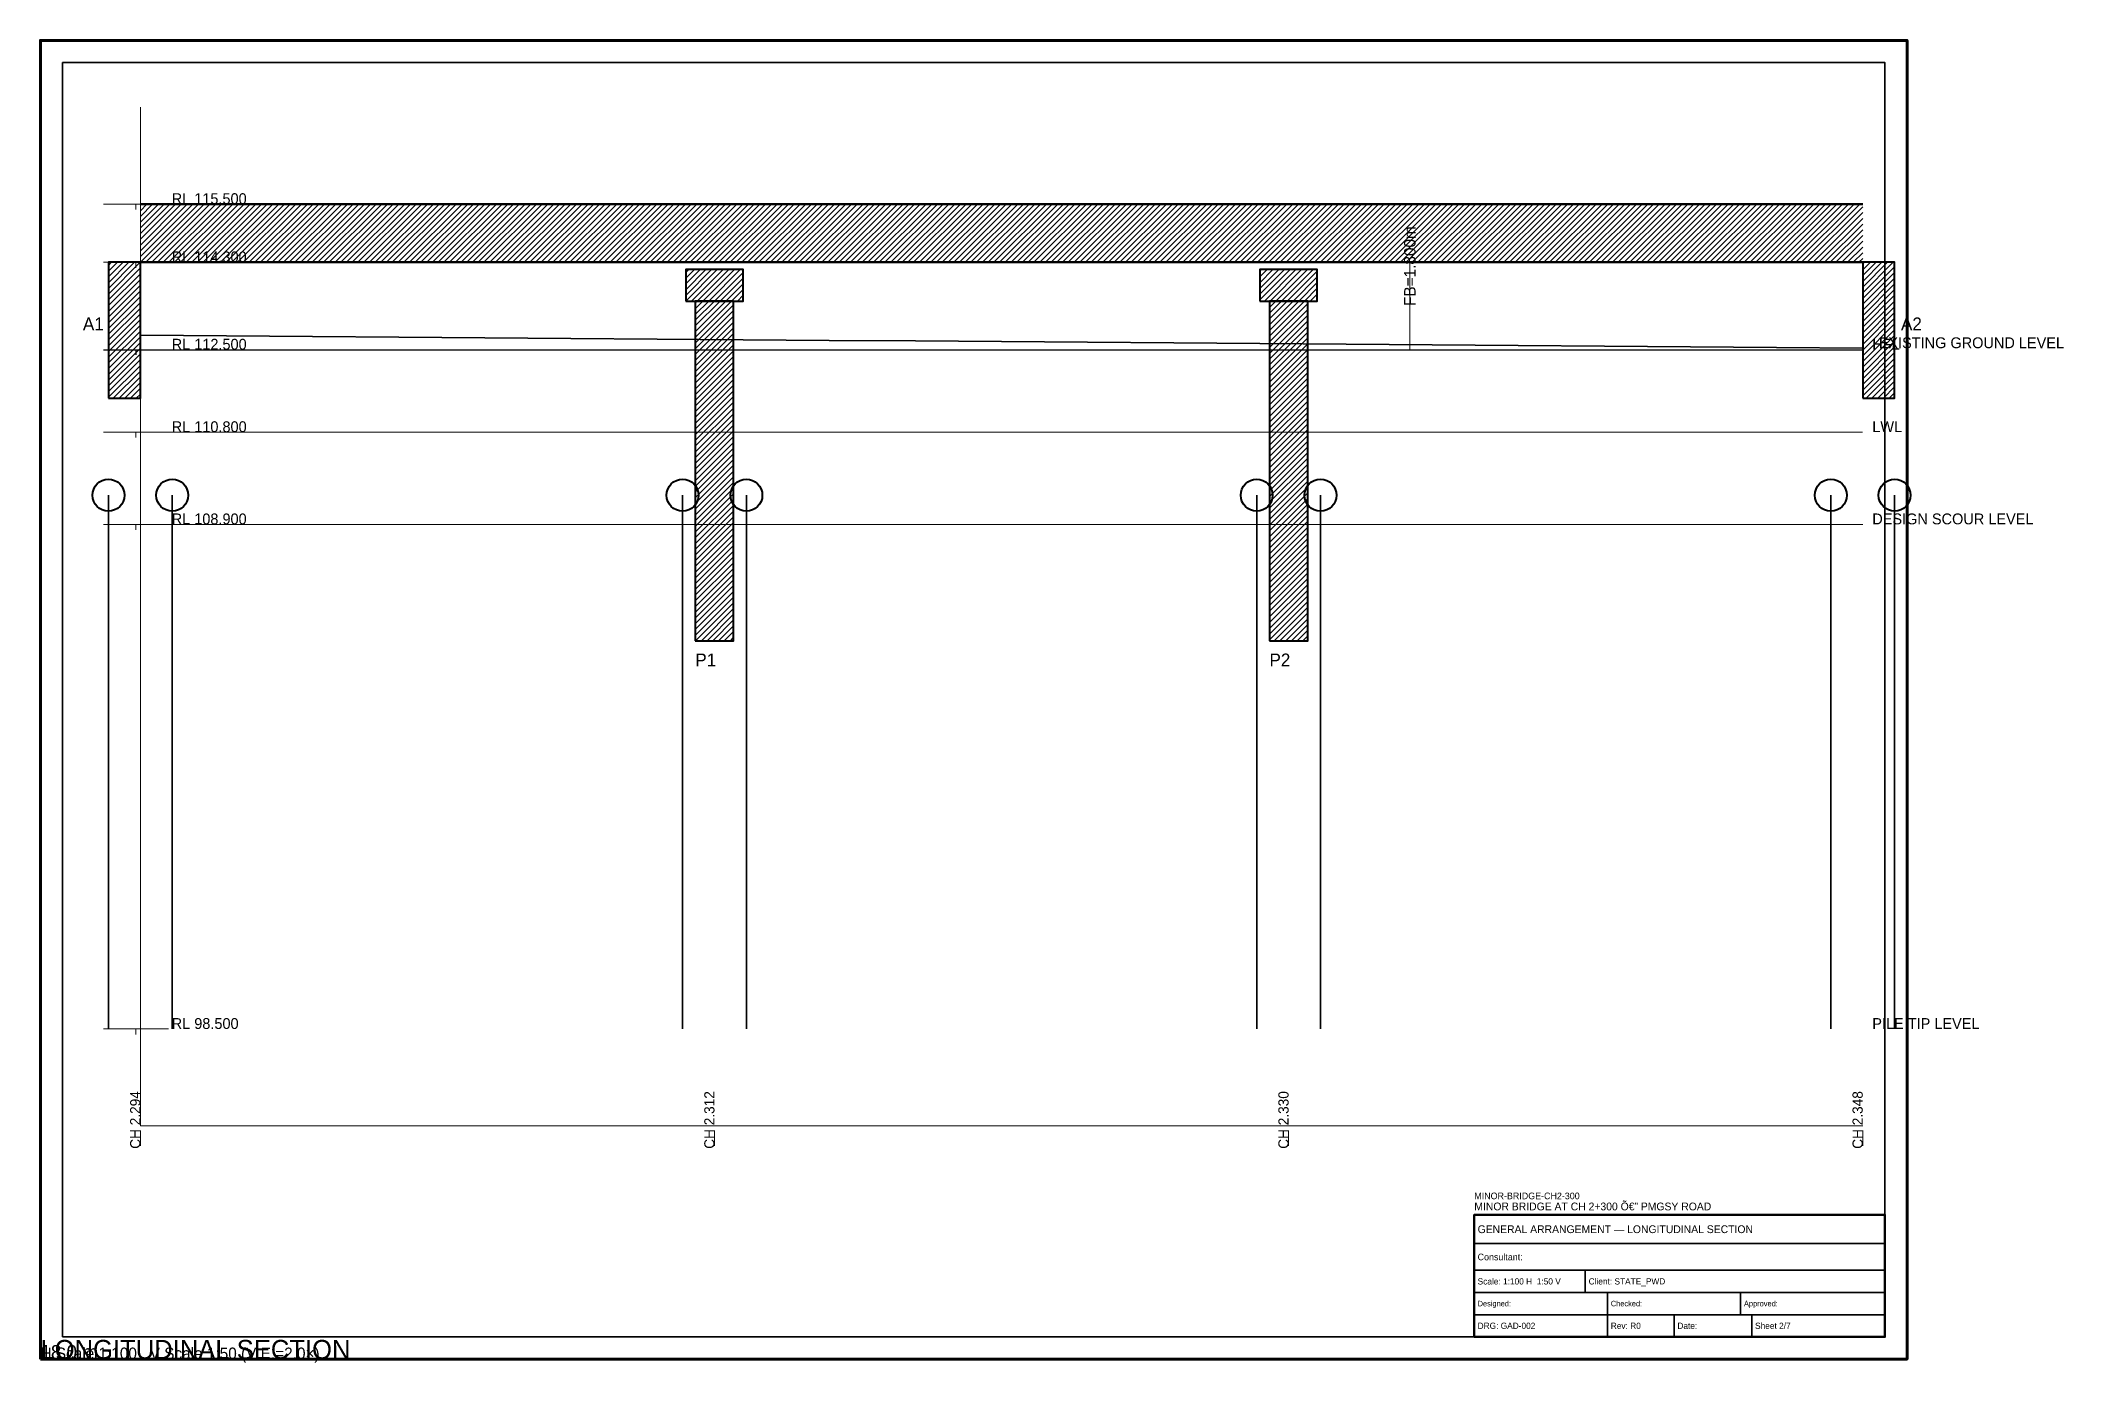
# Model space of a CAD drawing. Header units: metres. Extents: x 0 to 911, y -2 to 594.
import ezdxf

# ---------------------------------------------------------------- set-up
doc = ezdxf.new("R2010")
doc.units = ezdxf.units.M
doc.linetypes.add('DASHED', pattern=[0.5, 0.375, -0.125])
doc.linetypes.add('DASHED2', pattern=[0.25, 0.1875, -0.0625])
for name, color, linetype, lineweight in [('BORDER-INNER', 7, 'Continuous', 35), ('BORDER-OUTER', 7, 'Continuous', 70), ('CIVIL-CHAINAGE', 7, 'Continuous', 18), ('CIVIL-GROUND', 3, 'Continuous', 35), ('CIVIL-HFL', 5, 'DASHED', 25), ('CIVIL-LWL', 4, 'DASHED', 18), ('CIVIL-SCOUR', 1, 'DASHED2', 18), ('DIM-CHAINAGE', 3, 'Continuous', 18), ('DIM-LEVEL', 3, 'Continuous', 18), ('DIM-LINEAR', 3, 'Continuous', 18), ('FOUND-PILE', 4, 'Continuous', 40), ('STRUC-HATCHING', 8, 'Continuous', 18), ('SUB-ABUT', 3, 'Continuous', 40), ('SUB-PIER', 2, 'Continuous', 40), ('SUPER-DECK', 2, 'Continuous', 50), ('TEXT-GENERAL', 7, 'Continuous', 18), ('TEXT-HEADER', 7, 'Continuous', 25), ('TEXT-LEVEL', 5, 'Continuous', 18), ('TEXT-SPEC', 7, 'Continuous', 13), ('TITLEBLK-BOX', 7, 'Continuous', 50), ('TITLEBLK-TEXT', 7, 'Continuous', 18)]:
    doc.layers.add(name, color=color, linetype=linetype, lineweight=lineweight)

msp = doc.modelspace()

# ---------------------------------------------------------------- hatches: boundary and pattern name
at = {"layer": 'STRUC-HATCHING'}
h = msp.add_hatch(dxfattribs=at)
h.set_pattern_fill('ANSI31', scale=0.574815)
h.paths.add_polyline_path([(45, 494.06), (821, 494.06), (821, 520.29), (45, 520.29)])
h = msp.add_hatch(dxfattribs=at)
h.set_pattern_fill('ANSI31', scale=0.574815)
h.paths.add_polyline_path([(30.63, 432.86), (45, 432.86), (45, 494.06), (30.63, 494.06)])
h = msp.add_hatch(dxfattribs=at)
h.set_pattern_fill('ANSI31', scale=0.574815)
h.paths.add_polyline_path([(821, 432.86), (835.37, 432.86), (835.37, 494.06), (821, 494.06)])
h = msp.add_hatch(dxfattribs=at)
h.set_pattern_fill('ANSI31', scale=0.574815)
h.paths.add_polyline_path([(290.73, 476.57), (316.6, 476.57), (316.6, 490.78), (290.73, 490.78)])
h = msp.add_hatch(dxfattribs=at)
h.set_pattern_fill('ANSI31', scale=0.574815)
h.paths.add_polyline_path([(549.4, 476.57), (575.27, 476.57), (575.27, 490.78), (549.4, 490.78)])
h = msp.add_hatch(dxfattribs=at)
h.set_pattern_fill('ANSI31', scale=0.574815)
h.paths.add_polyline_path([(295.04, 323.57), (312.29, 323.57), (312.29, 476.57), (295.04, 476.57)])
h = msp.add_hatch(dxfattribs=at)
h.set_pattern_fill('ANSI31', scale=0.574815)
h.paths.add_polyline_path([(553.71, 323.57), (570.96, 323.57), (570.96, 476.57), (553.71, 476.57)])

# ---------------------------------------------------------------- linework, layer by layer
at = {"layer": 'BORDER-INNER'}
msp.add_lwpolyline([(10, 10), (831, 10), (831, 584), (10, 584), (10, 10)], dxfattribs=at)
at = {"layer": 'BORDER-OUTER'}
msp.add_lwpolyline([(0, 0), (841, 0), (841, 594), (0, 594), (0, 0)], dxfattribs=at)
at = {"layer": 'CIVIL-CHAINAGE'}
for p, q in [((45, 105), (821, 105)), ((45, 103), (45, 96.1)), ((303.67, 103), (303.67, 96.1)), ((562.33, 103), (562.33, 96.1)), ((821, 103), (821, 96.1))]:
    msp.add_line(p, q, dxfattribs=at)
at = {"layer": 'CIVIL-GROUND', "color": 3}
msp.add_lwpolyline([(45, 461.27), (83.8, 460.98), (122.6, 460.68), (161.4, 460.39), (200.2, 460.09), (239, 459.8), (277.8, 459.5), (316.6, 459.21), (355.4, 458.91), (394.2, 458.62), (433, 458.32), (471.8, 458.03), (510.6, 457.73), (549.4, 457.44), (588.2, 457.14), (627, 456.85), (665.8, 456.55), (704.6, 456.26), (743.4, 455.96), (782.2, 455.67), (821, 455.37)], dxfattribs=at)
at = {"layer": 'CIVIL-HFL'}
for p, q in [((28.34, 454.71), (57.66, 454.71)), ((43, 454.71), (43, 452.27))]:
    msp.add_line(p, q, dxfattribs=at)
at = {"layer": 'CIVIL-HFL', "color": 5}
msp.add_line((45, 454.71), (821, 454.71), dxfattribs=at)
at = {"layer": 'CIVIL-LWL'}
for p, q in [((28.34, 417.56), (57.66, 417.56)), ((43, 417.56), (43, 415.11))]:
    msp.add_line(p, q, dxfattribs=at)
at = {"layer": 'CIVIL-LWL', "color": 4}
msp.add_line((45, 417.56), (821, 417.56), dxfattribs=at)
at = {"layer": 'CIVIL-SCOUR'}
for p, q in [((28.34, 376.03), (57.66, 376.03)), ((43, 376.03), (43, 373.59))]:
    msp.add_line(p, q, dxfattribs=at)
at = {"layer": 'CIVIL-SCOUR', "color": 1}
msp.add_line((45, 376.03), (821, 376.03), dxfattribs=at)
at = {"layer": 'DIM-LEVEL'}
for p, q in [((45, 105), (45, 564)), ((28.34, 520.29), (57.66, 520.29)), ((43, 520.29), (43, 517.84)), ((28.34, 494.06), (57.66, 494.06)), ((43, 494.06), (43, 491.61)), ((28.34, 148.71), (57.66, 148.71)), ((43, 148.71), (43, 146.27))]:
    msp.add_line(p, q, dxfattribs=at)
at = {"layer": 'DIM-LINEAR'}
for p, q in [((588.2, 494.06), (616.94, 494.06)), ((612.8, 494.06), (621.08, 494.06)), ((616.94, 454.71), (616.94, 494.06)), ((588.2, 454.71), (616.94, 454.71)), ((612.8, 454.71), (621.08, 454.71))]:
    msp.add_line(p, q, dxfattribs=at)
at = {"layer": 'FOUND-PILE', "lineweight": 35}
for p, q in [((30.63, 389.14), (30.63, 148.71)), ((59.37, 389.14), (59.37, 148.71)), ((289.3, 389.14), (289.3, 148.71)), ((318.04, 389.14), (318.04, 148.71)), ((547.96, 389.14), (547.96, 148.71)), ((576.7, 389.14), (576.7, 148.71)), ((806.63, 389.14), (806.63, 148.71)), ((835.37, 389.14), (835.37, 148.71))]:
    msp.add_line(p, q, dxfattribs=at)
at = {"layer": 'FOUND-PILE'}
for centre in [(30.63, 389.14), (59.37, 389.14), (289.3, 389.14), (318.04, 389.14), (547.96, 389.14), (576.7, 389.14), (806.63, 389.14), (835.37, 389.14)]:
    msp.add_circle(centre, 7.19, dxfattribs=at)
at = {"layer": 'SUB-ABUT', "lineweight": 40}
for points in [[(30.63, 432.86), (45, 432.86), (45, 494.06), (30.63, 494.06), (30.63, 432.86)], [(821, 432.86), (835.37, 432.86), (835.37, 494.06), (821, 494.06), (821, 432.86)]]:
    msp.add_lwpolyline(points, dxfattribs=at)
at = {"layer": 'SUB-PIER', "lineweight": 40}
for points in [[(290.73, 476.57), (316.6, 476.57), (316.6, 490.78), (290.73, 490.78), (290.73, 476.57)], [(549.4, 476.57), (575.27, 476.57), (575.27, 490.78), (549.4, 490.78), (549.4, 476.57)], [(295.04, 323.57), (312.29, 323.57), (312.29, 476.57), (295.04, 476.57), (295.04, 323.57)], [(553.71, 323.57), (570.96, 323.57), (570.96, 476.57), (553.71, 476.57), (553.71, 323.57)]]:
    msp.add_lwpolyline(points, dxfattribs=at)
at = {"layer": 'SUPER-DECK'}
for p, q in [((45, 520.29), (821, 520.29)), ((45, 494.06), (821, 494.06))]:
    msp.add_line(p, q, dxfattribs=at)
at = {"layer": 'TITLEBLK-BOX', "lineweight": 50}
msp.add_lwpolyline([(646, 10), (831, 10), (831, 65), (646, 65), (646, 10)], dxfattribs=at)
at = {"layer": 'TITLEBLK-BOX', "lineweight": 25}
for points in [[(646, 52), (831, 52), (831, 65), (646, 65), (646, 52)], [(646, 40), (831, 40), (831, 52), (646, 52), (646, 40)], [(646, 30), (696, 30), (696, 40), (646, 40), (646, 30)], [(696, 30), (831, 30), (831, 40), (696, 40), (696, 30)], [(646, 20), (706, 20), (706, 30), (646, 30), (646, 20)], [(706, 20), (766, 20), (766, 30), (706, 30), (706, 20)], [(766, 20), (831, 20), (831, 30), (766, 30), (766, 20)], [(646, 10), (706, 10), (706, 20), (646, 20), (646, 10)], [(706, 10), (736, 10), (736, 20), (706, 20), (706, 10)], [(736, 10), (771, 10), (771, 20), (736, 20), (736, 10)], [(771, 10), (831, 10), (831, 20), (771, 20), (771, 10)]]:
    msp.add_lwpolyline(points, dxfattribs=at)

# ---------------------------------------------------------------- texts
at = {"layer": 'CIVIL-GROUND', "color": 3}
msp.add_text('EXISTING GROUND LEVEL', height=4.8859, dxfattribs=at).set_placement((828.19, 455.37))
at = {"layer": 'CIVIL-HFL', "color": 5}
msp.add_text('HFL', height=4.886, dxfattribs=at).set_placement((825.31, 454.71))
at = {"layer": 'CIVIL-LWL', "color": 4}
msp.add_text('LWL', height=4.886, dxfattribs=at).set_placement((825.31, 417.56))
at = {"layer": 'CIVIL-SCOUR', "color": 1}
msp.add_text('DESIGN SCOUR LEVEL', height=4.8859, dxfattribs=at).set_placement((825.31, 376.03))
at = {"layer": 'DIM-CHAINAGE'}
for s, p in [('CH 2.294', (45, 94.72)), ('CH 2.312', (303.67, 94.72)), ('CH 2.330', (562.33, 94.72)), ('CH 2.348', (821, 94.72))]:
    msp.add_text(s, height=4.599, rotation=90, dxfattribs=at).set_placement(p)
at = {"layer": 'DIM-LINEAR'}
msp.add_text('FB=1.800m', height=5.173, rotation=90, dxfattribs=at).set_placement((619.53, 474.39))
at = {"layer": 'TEXT-GENERAL'}
for s, height, p in [('A1', 5.748, (19.13, 463.46)), ('A2', 5.748, (838.24, 463.46)), ('P1', 5.748, (295.04, 312.08)), ('P2', 5.748, (553.71, 312.08)), ('PILE TIP LEVEL', 4.8859, (825.31, 148.71)), ('18.0 m', 6.323, (0, 0)), ('18.0 m', 6.323, (0, 0)), ('18.0 m', 6.323, (0, 0))]:
    msp.add_text(s, height=height, dxfattribs=at).set_placement(p)
at = {"layer": 'TEXT-HEADER'}
msp.add_text('LONGITUDINAL SECTION', height=8.6222, dxfattribs=at).set_placement((0, 0))
at = {"layer": 'TEXT-LEVEL'}
for s, p in [('RL 115.500', (59.12, 520.29)), ('RL 114.300', (59.12, 494.06)), ('RL 112.500', (59.12, 454.71)), ('RL 110.800', (59.12, 417.56)), ('RL 108.900', (59.12, 376.03)), ('RL 98.500', (59.12, 148.71))]:
    msp.add_text(s, height=4.886, dxfattribs=at).set_placement(p)
at = {"layer": 'TEXT-SPEC'}
msp.add_text('H Scale 1:100   V Scale 1:50 (V.E.=2.0×)', height=5.1733, dxfattribs=at).set_placement((0, 0))
at = {"layer": 'TITLEBLK-TEXT'}
for s, height, p in [('MINOR-BRIDGE-CH2-300', 3, (646, 72)), ('MINOR BRIDGE AT CH 2+300 â€” PMGSY ROAD', 3.5, (646, 67)), ('GENERAL ARRANGEMENT — LONGITUDINAL SECTION', 3.5, (647.5, 56.75)), ('Consultant: ', 3, (647.5, 44.5)), ('Scale: 1:100 H  1:50 V', 2.8, (647.5, 33.6)), ('Client: STATE_PWD', 2.8, (697.5, 33.6)), ('Designed: ', 2.5, (647.5, 23.75)), ('Checked: ', 2.5, (707.5, 23.75)), ('Approved: ', 2.5, (767.5, 23.75)), ('DRG: GAD-002', 2.8, (647.5, 13.6)), ('Rev: R0', 2.8, (707.5, 13.6)), ('Date: ', 2.8, (737.5, 13.6)), ('Sheet 2/7', 2.8, (772.5, 13.6))]:
    msp.add_text(s, height=height, dxfattribs=at).set_placement(p)

doc.saveas('drawing.dxf')
